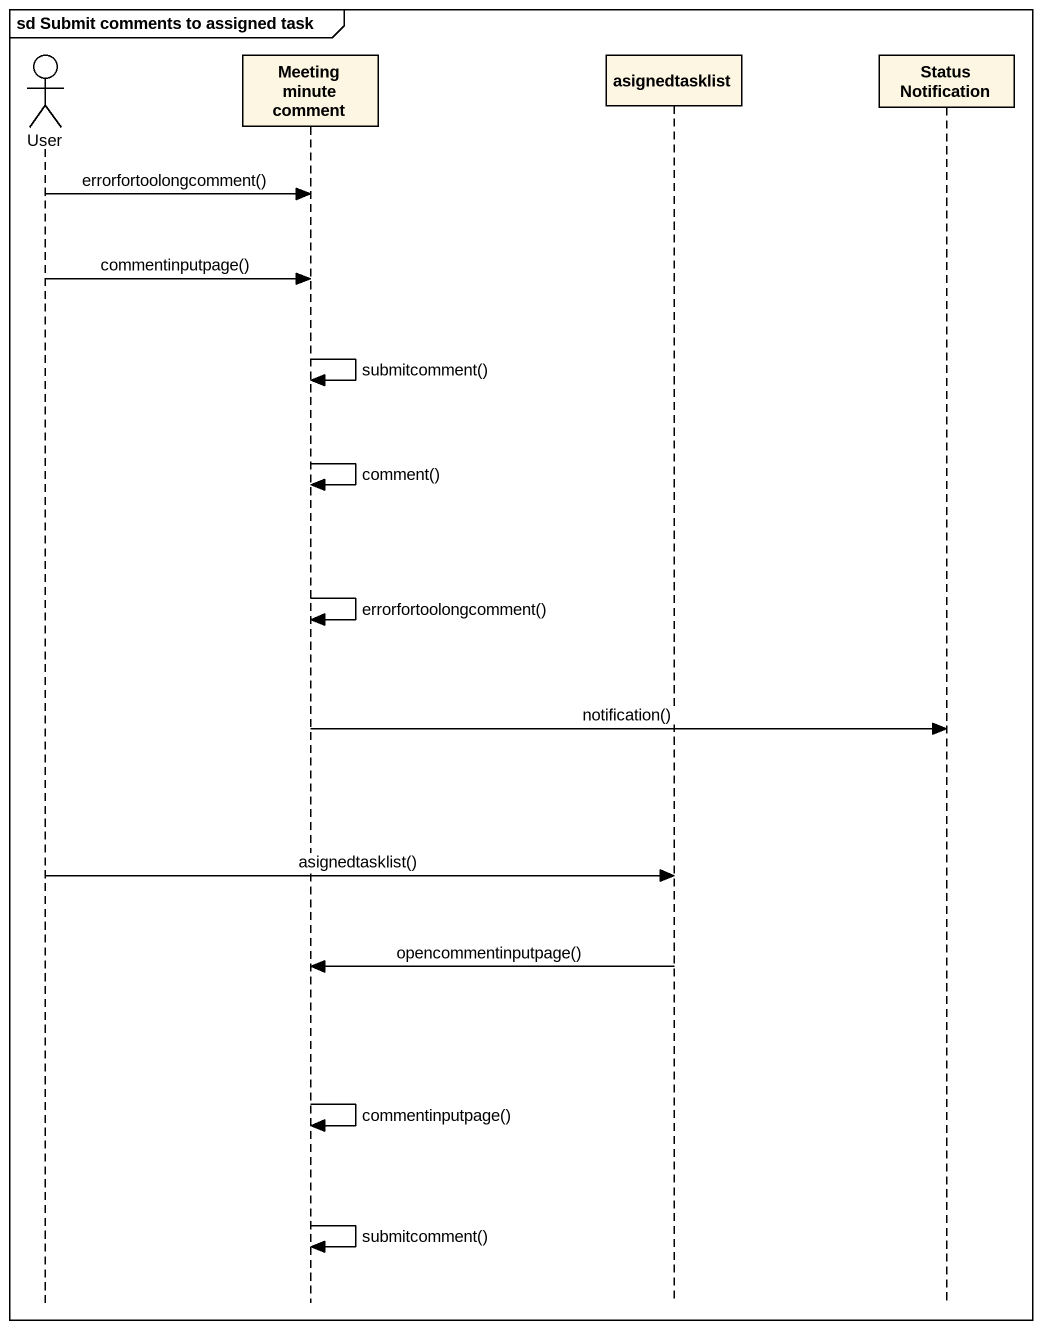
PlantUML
@startuml
mainframe sd Submit comments to assigned task
hide footbox
actor User
participant "Meeting minute comment" as Meeting_minute_comment
participant asignedtasklist
participant "Status Notification" as Status_Notification

User -> Meeting_minute_comment : errorfortoolongcomment()
User -> Meeting_minute_comment : commentinputpage()
Meeting_minute_comment -> Meeting_minute_comment : submitcomment()
Meeting_minute_comment -> Meeting_minute_comment : comment()
Meeting_minute_comment -> Meeting_minute_comment : errorfortoolongcomment()
Meeting_minute_comment -> Status_Notification : notification()
User -> asignedtasklist : asignedtasklist()
asignedtasklist -> Meeting_minute_comment : opencommentinputpage()
Meeting_minute_comment -> Meeting_minute_comment : commentinputpage()
Meeting_minute_comment -> Meeting_minute_comment : submitcomment()
@enduml
